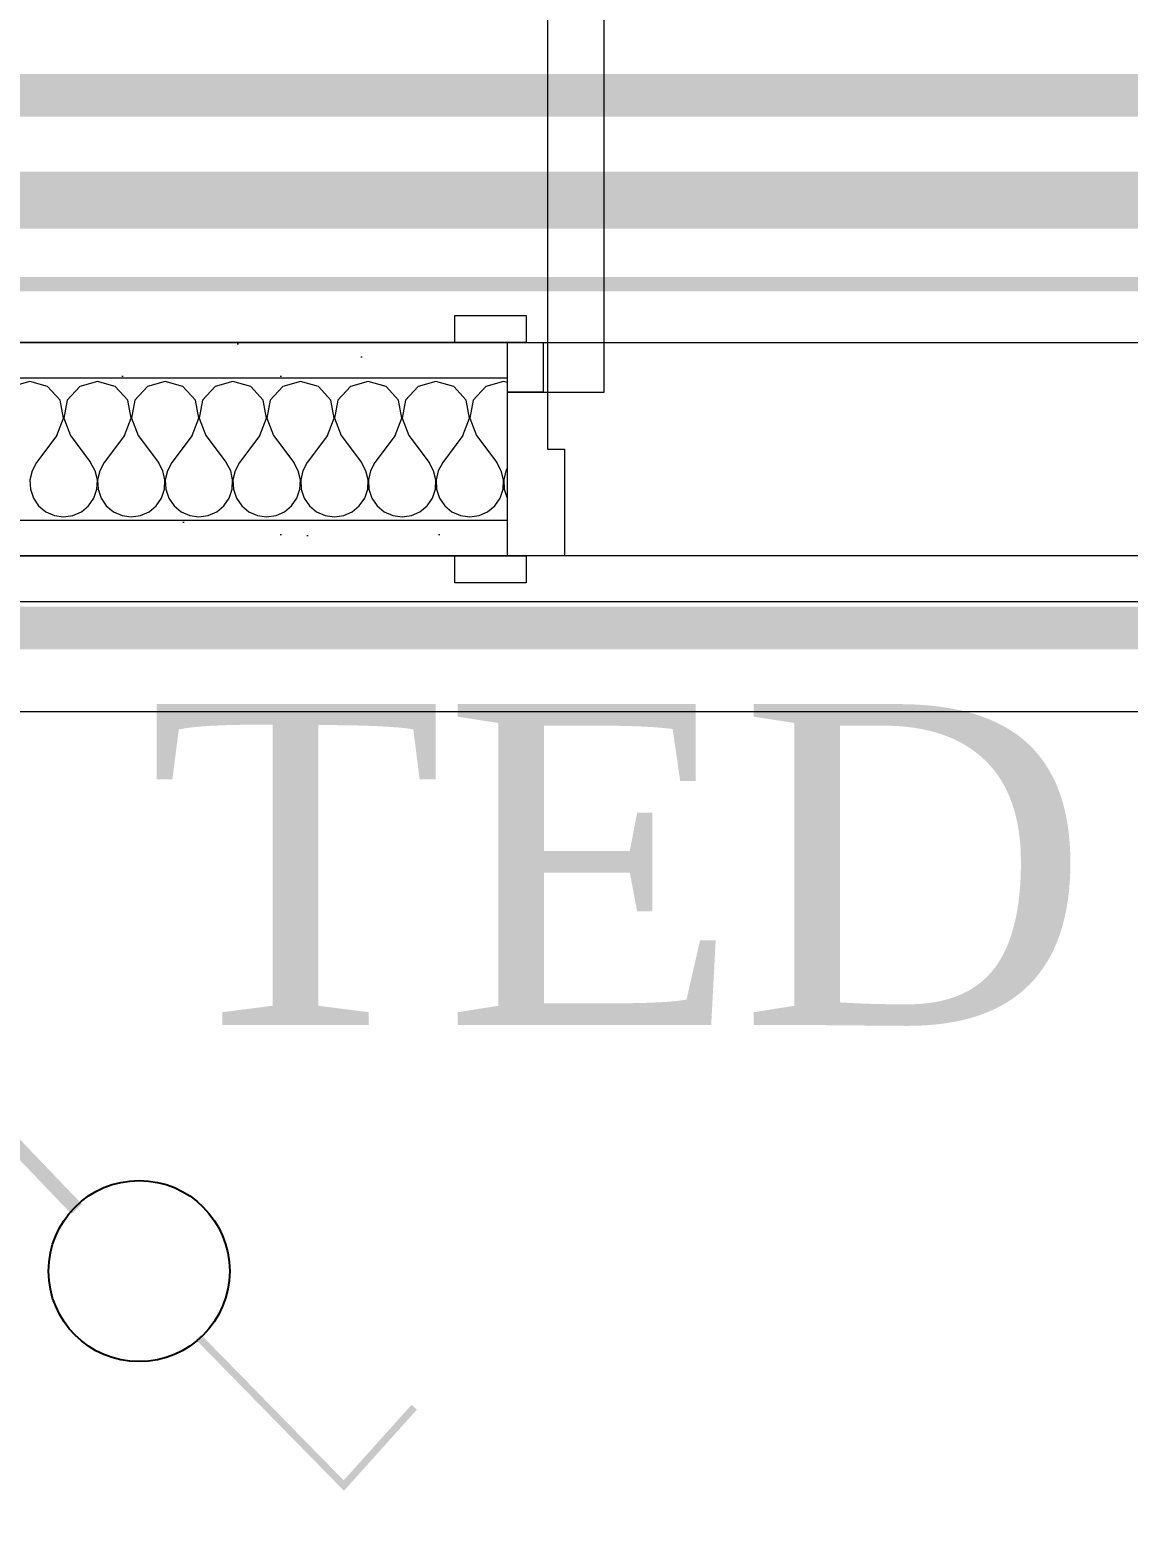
# Model space of a CAD drawing. Header units: millimetres. Extents: x 1322820 to 1391563, y 1051909 to 1098256.
# Drawn here: x 1354592 to 1355365, y 1082195 to 1083241 of the extents above; entities that cross this region are included whole.
import ezdxf

# ---------------------------------------------------------------- set-up
doc = ezdxf.new("R2010")
doc.units = ezdxf.units.MM
doc.header["$MEASUREMENT"] = 0
doc.linetypes.add('DUBLU_INTRERUPT', pattern=[1.093612, 0.529167, -0.211667, 0.141111, -0.211667])
doc.layers.get('0').update_dxf_attribs({"true_color": 0x787878})
doc.layers.add('Circuite', color=7, linetype='Continuous', lineweight=25)
for name, color, linetype in [('circuite iluminat normal', 7, 'Continuous'), ('circuite iluminat vitali', 1, 'Continuous'), ('circuite prize normal', 7, 'Continuous'), ('circuite prize vitali', 1, 'Continuous')]:
    doc.layers.add(name, color=color, linetype=linetype)
doc.layers.add('New_ARCHICAD Doors', color=7, linetype='Continuous', true_color=0x787878)
doc.layers.add('New_arhitectura - pereti de compartimentare', color=7, linetype='Continuous', true_color=0x787878)
for name, color, linetype, lineweight, true_color in [('New_ARCHICAD Doors_Pen_No__1', 7, 'Continuous', 13, 0x787878), ('New_ARCHICAD Doors_Pen_No__21', 7, 'Continuous', 20, 0x787878), ('New_arhitectura - pereti de compartimentare_Pen_No__1', 7, 'Continuous', 13, 0x787878), ('New_arhitectura - pereti de compartimentare_Pen_No__21', 7, 'Continuous', 20, 0x787878), ('New_arhitectura - suprafete DTAC_Pen_No__14', 7, 'Continuous', 18, 0x787878), ('New_instalatii - echipamente_Pen_No__1', 7, 'Continuous', 13, 0x787878)]:
    doc.layers.add(name, color=color, linetype=linetype, lineweight=lineweight, true_color=true_color)
doc.linetypes.add('1_ - 1_100  (2)', pattern='A,0,[5,A.39 PLAN MOBILARE - PLAN TERASA1.Shx,S=5.555556,R=0,X=0,Y=4.75314e-16],-700,0', length=700)
doc.linetypes.add('1_2_ - 1_100', pattern='A,0,[8,A.39 PLAN MOBILARE - PLAN TERASA1.Shx,S=5.555556,R=0,X=0,Y=0],-700,0', length=700)
pattern_1 = [(45, (1356235.236, 1079117.57), (-55.6847, 55.6847), [0, -52.5, 0, -78.75]), (110, (1356410.236, 1079117.57), (74.0008, 26.9341), [0, -38.5, 0, -66.5])]

# ---------------------------------------------------------------- blocks, each defined once
blk = doc.blocks.new('*X10', base_point=(1356235.2, 1078942.6))
at = {"layer": 'New_arhitectura - pereti de compartimentare_Pen_No__1', "color": 7, "linetype": 'Continuous', "lineweight": 13}
for p, q in [((1354592.4, 1082993.2), (1354579.9, 1082989.7)), ((1354604.9, 1082989.7), (1354592.4, 1082993.2)), ((1354613.7, 1082980.1), (1354604.9, 1082989.7)), ((1354627.5, 1082989.7), (1354618.7, 1082980.1)), ((1354640, 1082993.2), (1354627.5, 1082989.7)), ((1354652.5, 1082989.7), (1354640, 1082993.2)), ((1354661.3, 1082980.1), (1354652.5, 1082989.7)), ((1354675.1, 1082989.7), (1354666.3, 1082980.1)), ((1354687.6, 1082993.2), (1354675.1, 1082989.7)), ((1354700.1, 1082989.7), (1354687.6, 1082993.2)), ((1354708.9, 1082980.1), (1354700.1, 1082989.7)), ((1354722.7, 1082989.7), (1354713.9, 1082980.1)), ((1354735.2, 1082993.2), (1354722.7, 1082989.7)), ((1354747.8, 1082989.7), (1354735.2, 1082993.2)), ((1354756.5, 1082980.1), (1354747.8, 1082989.7)), ((1354770.3, 1082989.7), (1354761.6, 1082980.1)), ((1354782.9, 1082993.2), (1354770.3, 1082989.7)), ((1354795.4, 1082989.7), (1354782.9, 1082993.2)), ((1354804.2, 1082980.1), (1354795.4, 1082989.7)), ((1354818, 1082989.7), (1354809.2, 1082980.1)), ((1354830.5, 1082993.2), (1354818, 1082989.7)), ((1354843, 1082989.7), (1354830.5, 1082993.2)), ((1354851.8, 1082980.1), (1354843, 1082989.7)), ((1354865.6, 1082989.7), (1354856.8, 1082980.1)), ((1354878.1, 1082993.2), (1354865.6, 1082989.7)), ((1354890.6, 1082989.7), (1354878.1, 1082993.2)), ((1354899.4, 1082980.1), (1354890.6, 1082989.7)), ((1354913.2, 1082989.7), (1354904.4, 1082980.1)), ((1354925.7, 1082993.2), (1354913.2, 1082989.7)), ((1354928.5, 1082992.4), (1354925.7, 1082993.2)), ((1354616.1, 1082967.3), (1354613.7, 1082980.1)), ((1354618.7, 1082980.1), (1354616.3, 1082967.3)), ((1354663.7, 1082967.3), (1354661.3, 1082980.1)), ((1354666.3, 1082980.1), (1354663.9, 1082967.3)), ((1354711.3, 1082967.3), (1354708.9, 1082980.1)), ((1354713.9, 1082980.1), (1354711.5, 1082967.3)), ((1354758.9, 1082967.3), (1354756.5, 1082980.1)), ((1354761.6, 1082980.1), (1354759.1, 1082967.3)), ((1354806.6, 1082967.3), (1354804.2, 1082980.1)), ((1354809.2, 1082980.1), (1354806.8, 1082967.3)), ((1354854.2, 1082967.3), (1354851.8, 1082980.1)), ((1354856.8, 1082980.1), (1354854.4, 1082967.3)), ((1354901.8, 1082967.3), (1354899.4, 1082980.1)), ((1354904.4, 1082980.1), (1354902, 1082967.3)), ((1354611.4, 1082955.1), (1354616.1, 1082967.3)), ((1354616.3, 1082967.3), (1354621, 1082955.1)), ((1354659, 1082955.1), (1354663.7, 1082967.3)), ((1354663.9, 1082967.3), (1354668.6, 1082955.1)), ((1354706.7, 1082955.1), (1354711.3, 1082967.3)), ((1354711.5, 1082967.3), (1354716.2, 1082955.1)), ((1354754.3, 1082955.1), (1354758.9, 1082967.3)), ((1354759.1, 1082967.3), (1354763.8, 1082955.1)), ((1354801.9, 1082955.1), (1354806.6, 1082967.3)), ((1354806.8, 1082967.3), (1354811.4, 1082955.1)), ((1354849.5, 1082955.1), (1354854.2, 1082967.3)), ((1354854.4, 1082967.3), (1354859, 1082955.1)), ((1354897.1, 1082955.1), (1354901.8, 1082967.3)), ((1354902, 1082967.3), (1354906.7, 1082955.1)), ((1354611.4, 1082955.1), (1354597.1, 1082936.1)), ((1354621, 1082955.1), (1354635.2, 1082936.1)), ((1354659, 1082955.1), (1354644.8, 1082936.1)), ((1354668.6, 1082955.1), (1354682.9, 1082936.1)), ((1354706.7, 1082955.1), (1354692.4, 1082936.1)), ((1354716.2, 1082955.1), (1354730.5, 1082936.1)), ((1354754.3, 1082955.1), (1354740, 1082936.1)), ((1354763.8, 1082955.1), (1354778.1, 1082936.1)), ((1354801.9, 1082955.1), (1354787.6, 1082936.1)), ((1354811.4, 1082955.1), (1354825.7, 1082936.1)), ((1354849.5, 1082955.1), (1354835.2, 1082936.1)), ((1354859, 1082955.1), (1354873.3, 1082936.1)), ((1354897.1, 1082955.1), (1354882.9, 1082936.1)), ((1354906.7, 1082955.1), (1354921, 1082936.1)), ((1354597.1, 1082936.1), (1354594, 1082930.3)), ((1354638.4, 1082930.3), (1354635.2, 1082936.1)), ((1354644.8, 1082936.1), (1354641.6, 1082930.3)), ((1354686, 1082930.3), (1354682.9, 1082936.1)), ((1354692.4, 1082936.1), (1354689.2, 1082930.3)), ((1354733.7, 1082930.3), (1354730.5, 1082936.1)), ((1354740, 1082936.1), (1354736.8, 1082930.3)), ((1354781.3, 1082930.3), (1354778.1, 1082936.1)), ((1354787.6, 1082936.1), (1354784.4, 1082930.3)), ((1354828.9, 1082930.3), (1354825.7, 1082936.1)), ((1354835.2, 1082936.1), (1354832.1, 1082930.3)), ((1354876.5, 1082930.3), (1354873.3, 1082936.1)), ((1354882.9, 1082936.1), (1354879.7, 1082930.3)), ((1354924.1, 1082930.3), (1354921, 1082936.1)), ((1354594, 1082930.3), (1354592.5, 1082923.9)), ((1354639.9, 1082923.9), (1354638.4, 1082930.3)), ((1354641.6, 1082930.3), (1354640.1, 1082923.9)), ((1354687.5, 1082923.9), (1354686, 1082930.3)), ((1354689.2, 1082930.3), (1354687.7, 1082923.9)), ((1354735.1, 1082923.9), (1354733.7, 1082930.3)), ((1354736.8, 1082930.3), (1354735.3, 1082923.9)), ((1354782.8, 1082923.9), (1354781.3, 1082930.3)), ((1354784.4, 1082930.3), (1354783, 1082923.9)), ((1354830.4, 1082923.9), (1354828.9, 1082930.3)), ((1354832.1, 1082930.3), (1354830.6, 1082923.9)), ((1354878, 1082923.9), (1354876.5, 1082930.3)), ((1354879.7, 1082930.3), (1354878.2, 1082923.9)), ((1354925.6, 1082923.9), (1354924.1, 1082930.3)), ((1354927.3, 1082930.3), (1354925.8, 1082923.9)), ((1354928.5, 1082932.6), (1354927.3, 1082930.3)), ((1354592.5, 1082923.9), (1354592.8, 1082917.4)), ((1354592.8, 1082917.4), (1354594.9, 1082911.1)), ((1354637.5, 1082911.1), (1354639.6, 1082917.4)), ((1354639.6, 1082917.4), (1354639.9, 1082923.9)), ((1354640.1, 1082923.9), (1354640.4, 1082917.4)), ((1354640.4, 1082917.4), (1354642.5, 1082911.1)), ((1354685.1, 1082911.1), (1354687.2, 1082917.4)), ((1354687.2, 1082917.4), (1354687.5, 1082923.9)), ((1354687.7, 1082923.9), (1354688, 1082917.4)), ((1354688, 1082917.4), (1354690.1, 1082911.1)), ((1354732.7, 1082911.1), (1354734.8, 1082917.4)), ((1354734.8, 1082917.4), (1354735.1, 1082923.9)), ((1354735.3, 1082923.9), (1354735.7, 1082917.4)), ((1354735.7, 1082917.4), (1354737.7, 1082911.1)), ((1354780.3, 1082911.1), (1354782.4, 1082917.4)), ((1354782.4, 1082917.4), (1354782.8, 1082923.9)), ((1354783, 1082923.9), (1354783.3, 1082917.4)), ((1354783.3, 1082917.4), (1354785.4, 1082911.1)), ((1354828, 1082911.1), (1354830.1, 1082917.4)), ((1354830.1, 1082917.4), (1354830.4, 1082923.9)), ((1354830.6, 1082923.9), (1354830.9, 1082917.4)), ((1354830.9, 1082917.4), (1354833, 1082911.1)), ((1354875.6, 1082911.1), (1354877.7, 1082917.4)), ((1354877.7, 1082917.4), (1354878, 1082923.9)), ((1354878.2, 1082923.9), (1354878.5, 1082917.4)), ((1354878.5, 1082917.4), (1354880.6, 1082911.1)), ((1354923.2, 1082911.1), (1354925.3, 1082917.4)), ((1354925.3, 1082917.4), (1354925.6, 1082923.9)), ((1354925.8, 1082923.9), (1354926.1, 1082917.4)), ((1354926.1, 1082917.4), (1354928.2, 1082911.1)), ((1354594.9, 1082911.1), (1354598.6, 1082905.7)), ((1354598.6, 1082905.7), (1354603.7, 1082901.5)), ((1354628.7, 1082901.5), (1354633.8, 1082905.7)), ((1354633.8, 1082905.7), (1354637.5, 1082911.1)), ((1354642.5, 1082911.1), (1354646.2, 1082905.7)), ((1354646.2, 1082905.7), (1354651.3, 1082901.5)), ((1354676.3, 1082901.5), (1354681.4, 1082905.7)), ((1354681.4, 1082905.7), (1354685.1, 1082911.1)), ((1354690.1, 1082911.1), (1354693.9, 1082905.7)), ((1354693.9, 1082905.7), (1354698.9, 1082901.5)), ((1354723.9, 1082901.5), (1354729, 1082905.7)), ((1354729, 1082905.7), (1354732.7, 1082911.1)), ((1354737.7, 1082911.1), (1354741.5, 1082905.7)), ((1354741.5, 1082905.7), (1354746.5, 1082901.5)), ((1354771.6, 1082901.5), (1354776.6, 1082905.7)), ((1354776.6, 1082905.7), (1354780.3, 1082911.1)), ((1354785.4, 1082911.1), (1354789.1, 1082905.7)), ((1354789.1, 1082905.7), (1354794.1, 1082901.5)), ((1354819.2, 1082901.5), (1354824.2, 1082905.7)), ((1354824.2, 1082905.7), (1354828, 1082911.1)), ((1354833, 1082911.1), (1354836.7, 1082905.7)), ((1354836.7, 1082905.7), (1354841.8, 1082901.5)), ((1354866.8, 1082901.5), (1354871.9, 1082905.7)), ((1354871.9, 1082905.7), (1354875.6, 1082911.1)), ((1354880.6, 1082911.1), (1354884.3, 1082905.7)), ((1354884.3, 1082905.7), (1354889.4, 1082901.5)), ((1354914.4, 1082901.5), (1354919.5, 1082905.7)), ((1354919.5, 1082905.7), (1354923.2, 1082911.1)), ((1354928.2, 1082911.1), (1354928.5, 1082910.7)), ((1354603.7, 1082901.5), (1354609.7, 1082898.9)), ((1354609.7, 1082898.9), (1354616.2, 1082898)), ((1354616.2, 1082898), (1354622.7, 1082898.9)), ((1354622.7, 1082898.9), (1354628.7, 1082901.5)), ((1354651.3, 1082901.5), (1354657.3, 1082898.9)), ((1354657.3, 1082898.9), (1354663.8, 1082898)), ((1354663.8, 1082898), (1354670.3, 1082898.9)), ((1354670.3, 1082898.9), (1354676.3, 1082901.5)), ((1354698.9, 1082901.5), (1354704.9, 1082898.9)), ((1354704.9, 1082898.9), (1354711.4, 1082898)), ((1354711.4, 1082898), (1354717.9, 1082898.9)), ((1354717.9, 1082898.9), (1354723.9, 1082901.5)), ((1354746.5, 1082901.5), (1354752.5, 1082898.9)), ((1354752.5, 1082898.9), (1354759, 1082898)), ((1354759, 1082898), (1354765.6, 1082898.9)), ((1354765.6, 1082898.9), (1354771.6, 1082901.5)), ((1354794.1, 1082901.5), (1354800.2, 1082898.9)), ((1354800.2, 1082898.9), (1354806.7, 1082898)), ((1354806.7, 1082898), (1354813.2, 1082898.9)), ((1354813.2, 1082898.9), (1354819.2, 1082901.5)), ((1354841.8, 1082901.5), (1354847.8, 1082898.9)), ((1354847.8, 1082898.9), (1354854.3, 1082898)), ((1354854.3, 1082898), (1354860.8, 1082898.9)), ((1354860.8, 1082898.9), (1354866.8, 1082901.5)), ((1354889.4, 1082901.5), (1354895.4, 1082898.9)), ((1354895.4, 1082898.9), (1354901.9, 1082898)), ((1354901.9, 1082898), (1354908.4, 1082898.9)), ((1354908.4, 1082898.9), (1354914.4, 1082901.5))]:
    blk.add_line(p, q, dxfattribs=at)
blk = doc.blocks.new('Double Door 23')
at = {"layer": 'New_ARCHICAD Doors_Pen_No__1', "color": 7, "linetype": 'Continuous', "lineweight": 13}
for centre, radius, start, end in [((572, 0), 900, 90, 180), ((-572, 0), 244, 0, 90)]:
    blk.add_arc(centre, radius, start, end, dxfattribs=at)
at = {"layer": 'New_ARCHICAD Doors_Pen_No__21', "color": 7, "linetype": 'Continuous', "lineweight": 20}
for p, q in [((532, 0), (532, 900)), ((532, 900), (572, 900)), ((572, 900), (572, 0)), ((-572, 244), (-572, 0)), ((-532, 244), (-572, 244)), ((-532, 0), (-532, 244)), ((-587, 54), (-637, 54)), ((-637, 54), (-637, 35)), ((-587, 35), (-587, 54)), ((637, 54), (587, 54)), ((587, 54), (587, 35)), ((637, 35), (637, 54)), ((-637, 35), (-587, 35)), ((-600, 35), (-637, 35)), ((-600, 35), (-637, 35)), ((-575, 35), (-600, 35)), ((-600, 35), (-600, 0)), ((-600, 10), (-600, 35)), ((-600, 10), (-600, 35)), ((-575, 0), (-575, 35)), ((600, 35), (575, 35)), ((575, 35), (575, 0)), ((587, 35), (637, 35)), ((600, 0), (600, 35)), ((600, 10), (600, 35)), ((600, 10), (600, 35)), ((600, 35), (637, 35)), ((600, 35), (637, 35)), ((-600, 0), (-600, 10)), ((-600, 0), (-600, 10)), ((-600, 0), (-575, 0)), ((-572, 0), (-600, 0)), ((-600, 0), (-600, -115)), ((-600, -90), (-600, 0)), ((-600, -90), (-600, 0)), ((-572, -40), (-572, 0)), ((-572, 0), (-532, 0)), ((572, 0), (532, 0)), ((600, 0), (572, 0)), ((572, 0), (572, -40)), ((575, 0), (600, 0)), ((600, 0), (600, 10)), ((600, 0), (600, 10)), ((600, -115), (600, 0)), ((600, -90), (600, 0)), ((600, -90), (600, 0)), ((-560, -40), (-572, -40)), ((-560, -115), (-560, -40)), ((572, -40), (560, -40)), ((560, -40), (560, -115)), ((-600, -115), (-600, -90)), ((-600, -115), (-600, -90)), ((600, -115), (600, -90)), ((600, -115), (600, -90)), ((-587, -115), (-637, -115)), ((-637, -115), (-637, -134)), ((-600, -115), (-637, -115)), ((-600, -115), (-637, -115)), ((-600, -115), (-560, -115)), ((-587, -134), (-587, -115)), ((560, -115), (600, -115)), ((637, -115), (587, -115)), ((587, -115), (587, -134)), ((600, -115), (637, -115)), ((600, -115), (637, -115)), ((637, -134), (637, -115)), ((-637, -134), (-587, -134)), ((587, -134), (637, -134))]:
    blk.add_line(p, q, dxfattribs=at)
blk = doc.blocks.new('Wall_7_1', base_point=(1351678.5, 1083020.6))
at = {"layer": 'New_arhitectura - pereti de compartimentare', "linetype": 'Continuous', "lineweight": 0, "true_color": 0x000000}
h = blk.add_hatch(dxfattribs=at)
h.set_pattern_fill('RENDER__1__0001', color=18, style=0, pattern_type=2)
h.set_pattern_definition(pattern_1)
h.paths.add_polyline_path([(1351678.5, 1083020.6), (1351678.5, 1082995.6), (1354928.5, 1082995.6), (1354928.5, 1083020.6)])
h = blk.add_hatch(dxfattribs=at)
h.set_pattern_fill('RENDER__1__0001', color=18, style=0, pattern_type=2)
h.set_pattern_definition(pattern_1)
h.paths.add_polyline_path([(1354928.5, 1082895.6), (1351678.5, 1082895.6), (1351678.5, 1082870.6), (1354928.5, 1082870.6)])
at = {"layer": 'New_arhitectura - pereti de compartimentare_Pen_No__21', "color": 7, "linetype": 'Continuous', "lineweight": 20}
for p, q in [((1354928.5, 1083020.6), (1354891.5, 1083020.6)), ((1354928.5, 1082995.6), (1354928.5, 1083020.6)), ((1354928.5, 1082995.6), (1351678.5, 1082995.6)), ((1354928.5, 1082985.6), (1354928.5, 1082995.6)), ((1354928.5, 1082895.6), (1354928.5, 1082985.6)), ((1351678.5, 1082895.6), (1354928.5, 1082895.6)), ((1354928.5, 1082870.6), (1354928.5, 1082895.6)), ((1354928.5, 1082870.6), (1354891.5, 1082870.6))]:
    blk.add_line(p, q, dxfattribs=at)
at = {"layer": 'New_arhitectura - pereti de compartimentare_Pen_No__21', "color": 7, "linetype": 'Continuous', "lineweight": 20, "flags": 128}
for points in [[(1354928.5, 1083020.6), (1351678.5, 1083020.6)], [(1351678.5, 1082870.6), (1354928.5, 1082870.6)]]:
    blk.add_lwpolyline(points, dxfattribs=at)
at = {"layer": 'New_ARCHICAD Doors', "color": 7, "linetype": 'Continuous', "lineweight": 13, "xscale": -1, "zscale": 1000}
blk.add_blockref('Double Door 23', (1355528.5, 1082985.6), dxfattribs=at)
at = {"layer": 'New_arhitectura - pereti de compartimentare', "color": 2, "lineweight": 13}
blk.add_blockref('*X10', (1356235.2, 1078942.6), dxfattribs=at)
blk = doc.blocks.new('terasa')
at = {"layer": 'New_arhitectura - suprafete DTAC_Pen_No__14', "linetype": 'Continuous', "lineweight": 18, "flags": 128}
for points in [[(1356828.539, 1083020.6), (1356828.539, 1084820.6), (1351678.502, 1084820.6), (1351678.502, 1083020.6)], [(1351678.502, 1082870.6), (1351678.502, 1079320.65), (1356178.539, 1079320.65), (1356178.539, 1079770.6), (1356828.539, 1079770.6), (1356828.539, 1082870.6)]]:
    blk.add_lwpolyline(points, close=True, dxfattribs=at)
at = {"layer": 'New_instalatii - echipamente_Pen_No__1', "linetype": '1_2_ - 1_100', "lineweight": 13}
blk.add_line((1353745.17, 1082838.457), (1356891.343, 1082838.457), dxfattribs=at)
at = {"layer": 'New_instalatii - echipamente_Pen_No__1', "linetype": '1_ - 1_100  (2)', "lineweight": 13}
blk.add_line((1356813.711, 1082760.671), (1353841.051, 1082760.671), dxfattribs=at)
at = {"layer": 'New_arhitectura - pereti de compartimentare', "lineweight": 13}
blk.add_blockref('Wall_7_1', (1351678.502, 1083020.6), dxfattribs=at)

msp = doc.modelspace()

# ---------------------------------------------------------------- block references
msp.add_blockref('terasa', (0, 0))

# ---------------------------------------------------------------- next in the draw order: linework, layer by layer
at = {"layer": 'Circuite', "linetype": 'DUBLU_INTRERUPT', "lineweight": 20, "ltscale": 1000, "const_width": 10}
msp.add_lwpolyline([(1351361.9, 1085092.2), (1351361.9, 1083515.4), (1351716.9, 1083515.4), (1351716.9, 1083515.4), (1351716.9, 1083061.6), (1361547.4, 1083061.6), (1361547.4, 1081067.4), (1361547.4, 1081067.4), (1361547.4, 1081067.4), (1361547.4, 1081067.4)], dxfattribs=at)
at = {"layer": 'circuite iluminat normal', "const_width": 10.1}
msp.add_lwpolyline([(1354509, 1082532.4), (1354625.4, 1082410.9)], dxfattribs=at)
at = {"layer": 'circuite iluminat normal', "linetype": 'Continuous', "const_width": 5.03}
msp.add_lwpolyline([(1354711.1, 1082320.7), (1354813.3, 1082216.4), (1354862.8, 1082271.5)], dxfattribs=at)
at = {"layer": 'circuite iluminat normal', "ltscale": 1.01}
msp.add_circle((1354669.3, 1082367.3), 63.7, dxfattribs=at)
at = {"layer": 'circuite iluminat vitali', "lineweight": 20, "const_width": 30}
msp.add_lwpolyline([(1354574.1, 1082819.7), (1361278.8, 1082819.7), (1361278.8, 1081061.9)], dxfattribs=at)
at = {"layer": 'circuite prize normal', "lineweight": 20, "const_width": 40}
msp.add_lwpolyline([(1357291.6, 1079815.5), (1357291.6, 1083120.8), (1351783.2, 1083120.8), (1351783.2, 1083584.7), (1351455.9, 1083584.7), (1351455.9, 1085257.9), (1351375.8, 1085257.9)], dxfattribs=at)
at = {"layer": 'circuite prize vitali', "lineweight": 20, "const_width": 30}
msp.add_lwpolyline([(1348977.8, 1083194.5), (1348977.8, 1083194.5), (1361359.1, 1083194.5), (1361359.1, 1081063.5), (1361359.1, 1081063.5), (1361359.1, 1081063.5), (1361359.1, 1081063.5)], dxfattribs=at)

# ---------------------------------------------------------------- next in the draw order: texts
at = {"layer": 'Circuite', "insert": (1354675.4, 1082766.2), "char_height": 225.707, "width": 1032.314, "attachment_point": 1}
msp.add_mtext('{\\fTimes New Roman|b0|i0|c0|p18;TED}', dxfattribs=at)

doc.saveas('drawing.dxf')
